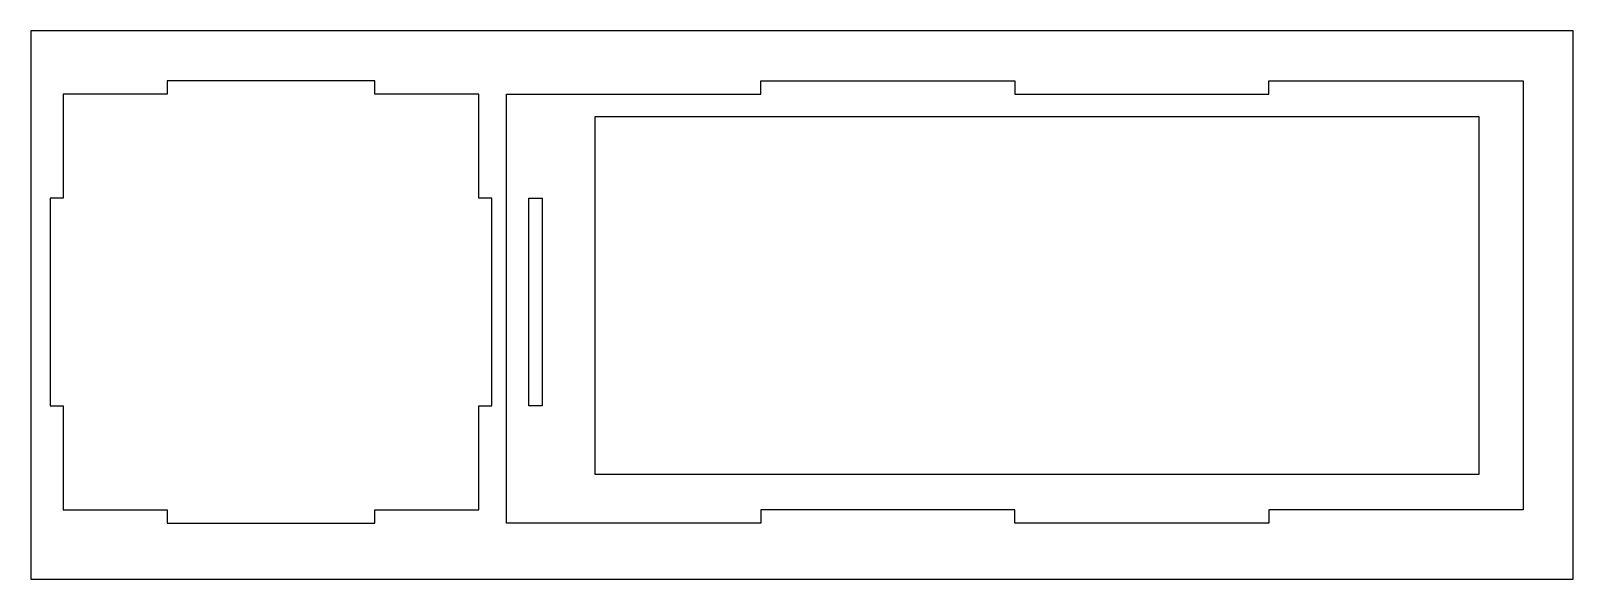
# Model space of a CAD drawing. Extents: x -242 to 107, y 5 to 129.
import ezdxf

# ---------------------------------------------------------------- set-up
doc = ezdxf.new("R2010")
doc.units = 0

msp = doc.modelspace()

# ---------------------------------------------------------------- linework, layer by layer
at = {"layer": 'Calque 1', "color": 4}
for p, q in [((106.566259, 128.732947), (-242.433706, 128.732947)), ((-242.433706, 128.732947), (-242.433706, 4.732953)), ((106.566259, 4.732953), (106.566259, 128.732947)), ((-164.590826, 117.394856), (-211.590822, 117.394856)), ((-211.590822, 117.394856), (-211.590822, 114.394856)), ((-164.590826, 114.394856), (-164.590826, 117.394856)), ((-77.264458, 114.394856), (-77.264458, 117.394856)), ((-77.264458, 117.394856), (-19.764462, 117.394856)), ((-19.764462, 117.394856), (-19.764462, 114.394856)), ((37.735533, 114.394856), (37.735533, 117.394856)), ((37.735533, 117.394856), (95.235516, 117.394856)), ((95.235516, 117.394856), (95.235516, 20.394858)), ((-211.590822, 114.394856), (-235.09082, 114.394856)), ((-235.09082, 114.394856), (-235.09082, 90.894858)), ((-141.090825, 114.394856), (-164.590826, 114.394856)), ((-141.090825, 90.894858), (-141.090825, 114.394856)), ((-134.764455, 17.394858), (-134.764455, 114.394856)), ((-134.764455, 114.394856), (-77.264458, 114.394856)), ((-19.764462, 114.394856), (37.735533, 114.394856)), ((-114.764456, 28.394859), (-114.764456, 109.394858)), ((-114.764456, 109.394858), (85.235536, 109.394858)), ((85.235536, 109.394858), (85.235536, 28.394859)), ((-235.09082, 90.894858), (-238.09082, 90.894858)), ((-238.09082, 90.894858), (-238.09082, 43.894856)), ((-138.090823, 90.894858), (-141.090825, 90.894858)), ((-138.090823, 43.894856), (-138.090823, 90.894858)), ((-129.764454, 43.894856), (-129.764454, 90.894858)), ((-129.764454, 90.894858), (-126.764455, 90.894858)), ((-126.764455, 90.894858), (-126.764455, 43.894856)), ((-238.09082, 43.894856), (-235.09082, 43.894856)), ((-235.09082, 43.894856), (-235.09082, 20.394858)), ((-141.090825, 20.394858), (-141.090825, 43.894856)), ((-141.090825, 43.894856), (-138.090823, 43.894856)), ((-126.764455, 43.894856), (-129.764454, 43.894856)), ((85.235536, 28.394859), (-114.764456, 28.394859)), ((-235.09082, 20.394858), (-211.590822, 20.394858)), ((-211.590822, 20.394858), (-211.590822, 17.394858)), ((-164.590826, 17.394858), (-164.590826, 20.394858)), ((-164.590826, 20.394858), (-141.090825, 20.394858)), ((-19.764462, 20.394858), (-77.264458, 20.394858)), ((-77.264458, 20.394858), (-77.264458, 17.394858)), ((-19.764462, 17.394858), (-19.764462, 20.394858)), ((95.235516, 20.394858), (37.735533, 20.394858)), ((37.735533, 20.394858), (37.735533, 17.394858)), ((-211.590822, 17.394858), (-164.590826, 17.394858)), ((-77.264458, 17.394858), (-134.764455, 17.394858)), ((37.735533, 17.394858), (-19.764462, 17.394858)), ((-242.433706, 4.732953), (106.566259, 4.732953))]:
    msp.add_line(p, q, dxfattribs=at)

doc.saveas('drawing.dxf')
